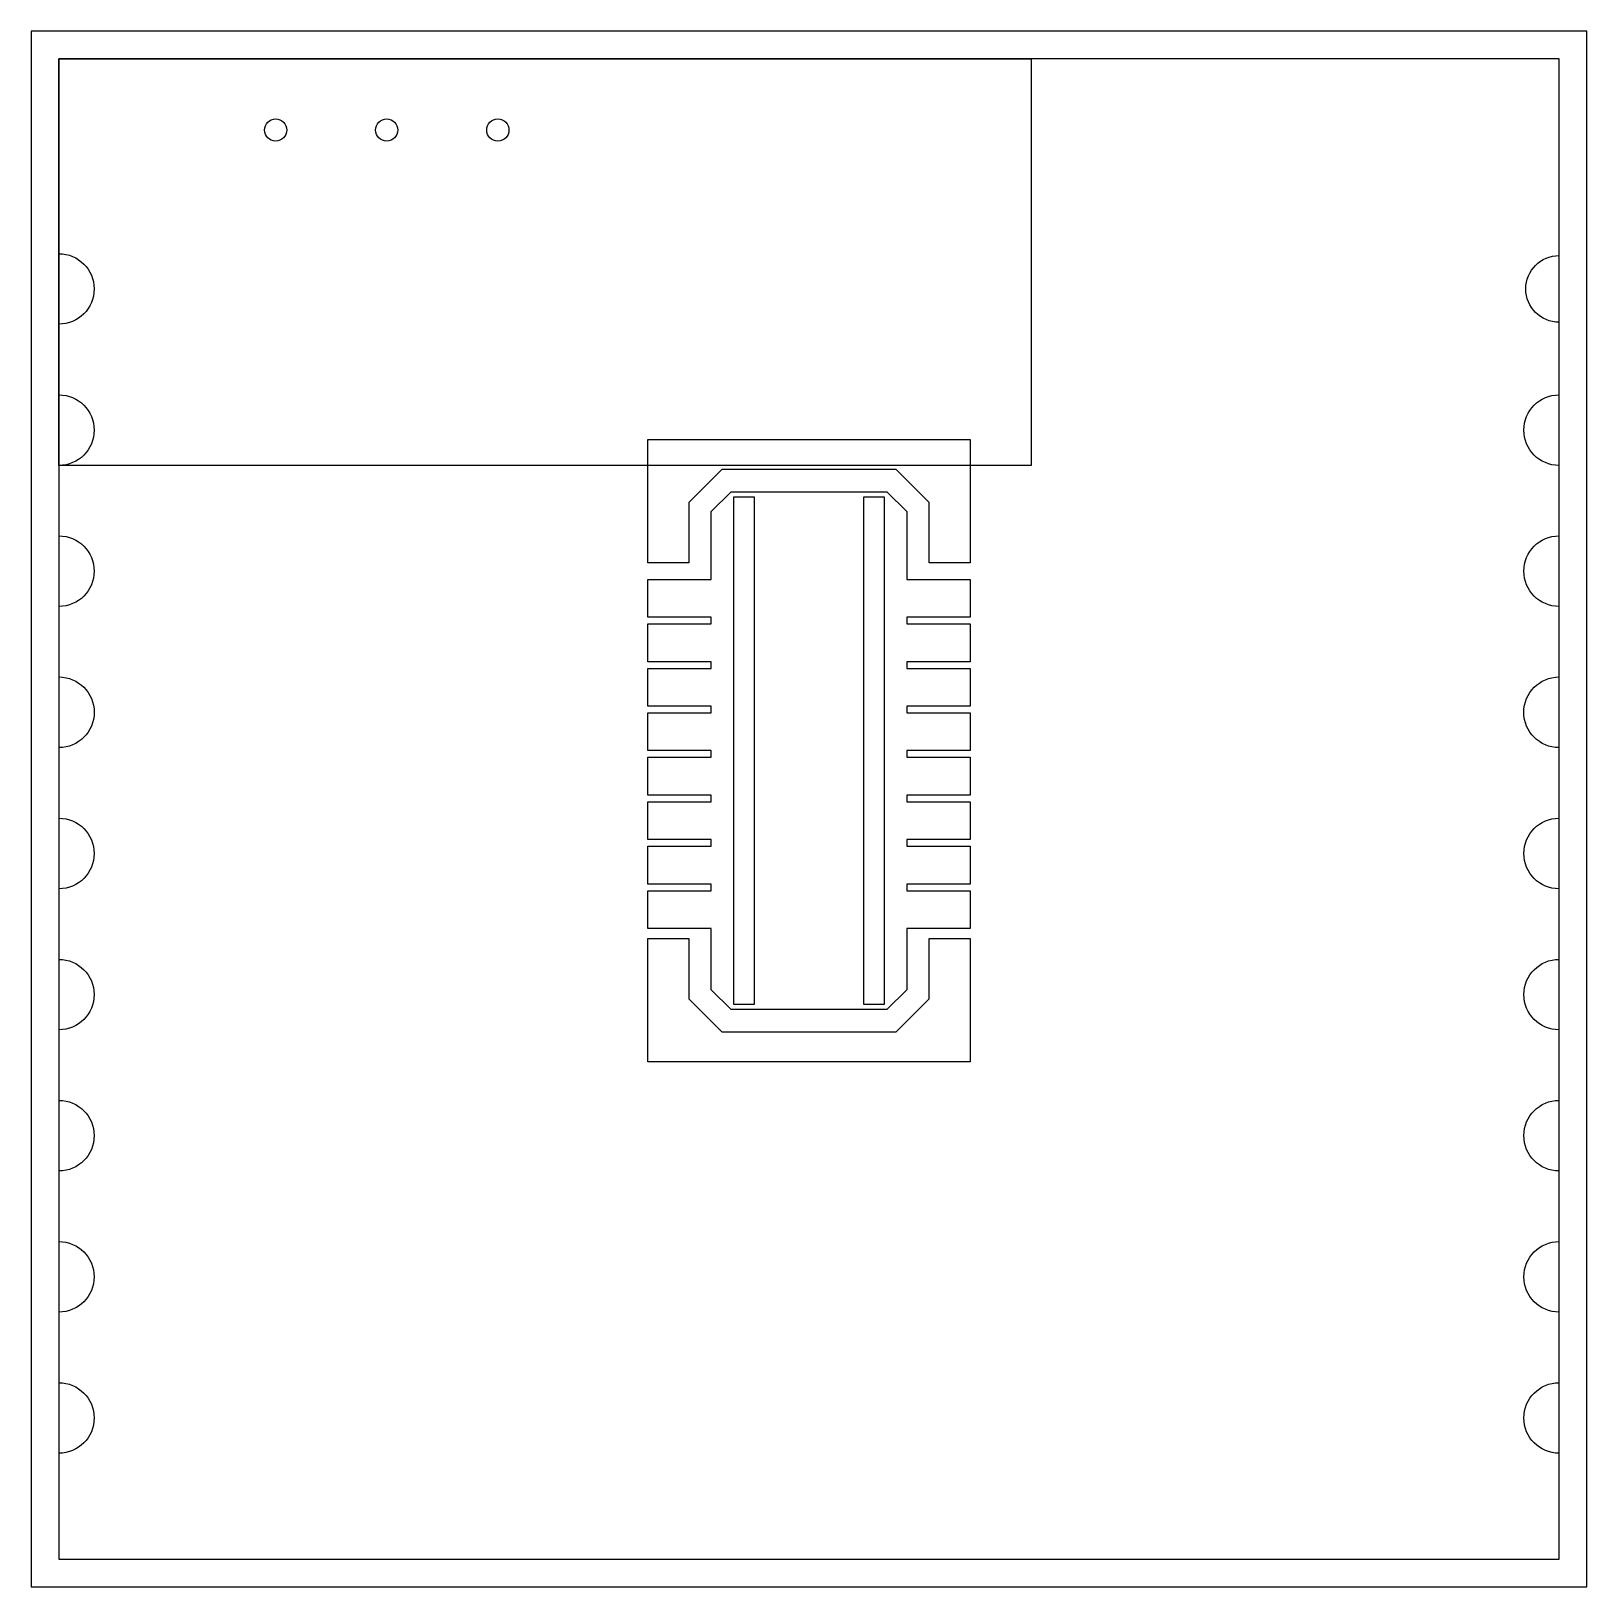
# Model space of a CAD drawing. Header units: millimetres. Extents: x -13.8 to 0.2, y -0.2 to 13.8.
import ezdxf

# ---------------------------------------------------------------- set-up
doc = ezdxf.new("R2010")
doc.units = ezdxf.units.MM
doc.layers.get('0').update_dxf_attribs({"linetype": 'CONTINUOUS'})

msp = doc.modelspace()

# ---------------------------------------------------------------- linework, layer by layer
for points in [[(0.25, 13.75), (-13.75, 13.75), (-13.75, -0.25), (0.25, -0.25)], [(-13.5, 0), (0, 0), (0, 13.5), (-13.5, 13.5)], [(-4.75, 9.842), (-13.5, 9.842), (-13.5, 13.5), (-4.75, 13.5)], [(-7.83, 8.965), (-8.2, 8.965), (-8.2, 10.075), (-5.3, 10.075), (-5.3, 8.965), (-5.67, 8.965), (-5.67, 9.509), (-5.966, 9.805), (-7.534, 9.805), (-7.83, 9.509)], [(-7.63, 8.475), (-8.2, 8.475), (-8.2, 8.815), (-7.63, 8.815), (-7.63, 9.426), (-7.451, 9.605), (-6.049, 9.605), (-5.87, 9.426), (-5.87, 8.815), (-5.3, 8.815), (-5.3, 8.475), (-5.87, 8.475), (-5.87, 8.415), (-5.3, 8.415), (-5.3, 8.075), (-5.87, 8.075), (-5.87, 8.015), (-5.3, 8.015), (-5.3, 7.675), (-5.87, 7.675), (-5.87, 7.615), (-5.3, 7.615), (-5.3, 7.275), (-5.87, 7.275), (-5.87, 7.215), (-5.3, 7.215), (-5.3, 6.875), (-5.87, 6.875), (-5.87, 6.815), (-5.3, 6.815), (-5.3, 6.475), (-5.87, 6.475), (-5.87, 6.415), (-5.3, 6.415), (-5.3, 6.075), (-5.87, 6.075), (-5.87, 6.015), (-5.3, 6.015), (-5.3, 5.675), (-5.87, 5.675), (-5.87, 5.124), (-6.049, 4.945), (-7.451, 4.945), (-7.63, 5.124), (-7.63, 5.675), (-8.2, 5.675), (-8.2, 6.015), (-7.63, 6.015), (-7.63, 6.075), (-8.2, 6.075), (-8.2, 6.415), (-7.63, 6.415), (-7.63, 6.475), (-8.2, 6.475), (-8.2, 6.815), (-7.63, 6.815), (-7.63, 6.875), (-8.2, 6.875), (-8.2, 7.215), (-7.63, 7.215), (-7.63, 7.275), (-8.2, 7.275), (-8.2, 7.615), (-7.63, 7.615), (-7.63, 7.675), (-8.2, 7.675), (-8.2, 8.015), (-7.63, 8.015), (-7.63, 8.075), (-8.2, 8.075), (-8.2, 8.415), (-7.63, 8.415)], [(-7.43, 9.555), (-7.43, 4.995), (-7.24, 4.995), (-7.24, 9.555)], [(-6.07, 4.995), (-6.07, 9.555), (-6.26, 9.555), (-6.26, 4.995)], [(-7.83, 5.585), (-7.83, 5.041), (-7.534, 4.745), (-5.966, 4.745), (-5.67, 5.041), (-5.67, 5.585), (-5.3, 5.585), (-5.3, 4.475), (-8.2, 4.475), (-8.2, 5.585)]]:
    msp.add_lwpolyline(points, close=True)
msp.add_lwpolyline([(0, 8.573, -1), (0, 9.208), (0, 9.842, -1), (0, 10.477), (0, 11.13, -1), (0, 11.73), (0, 13.5), (-13.5, 13.5), (-13.5, 11.747, -1), (-13.5, 11.113), (-13.5, 10.477, -1), (-13.5, 9.842), (-13.5, 9.208, -1), (-13.5, 8.573), (-13.5, 7.938, -1), (-13.5, 7.302), (-13.5, 6.667, -1), (-13.5, 6.032), (-13.5, 5.397, -1), (-13.5, 4.763), (-13.5, 4.128, -1), (-13.5, 3.493), (-13.5, 2.857, -1), (-13.5, 2.223), (-13.5, 1.587, -1), (-13.5, 0.953), (-13.5, 0), (0, 0), (0, 0.953, -1), (0, 1.587), (0, 2.223, -1), (0, 2.857), (0, 3.493, -1), (0, 4.128), (0, 4.763, -1), (0, 5.397), (0, 6.032, -1), (0, 6.667), (0, 7.302, -1), (0, 7.938)], format="xyb", close=True)
msp.add_lwpolyline([(0, 8.573, -1), (0, 9.208), (0, 9.842, -1), (0, 10.477), (0, 11.13, -1), (0, 11.73), (0, 13.5), (-13.5, 13.5), (-13.5, 11.747, -1), (-13.5, 11.113), (-13.5, 10.477, -1), (-13.5, 9.842), (-13.5, 9.208, -1), (-13.5, 8.573), (-13.5, 7.938, -1), (-13.5, 7.302), (-13.5, 6.667, -1), (-13.5, 6.032), (-13.5, 5.397, -1), (-13.5, 4.763), (-13.5, 4.128, -1), (-13.5, 3.493), (-13.5, 2.857, -1), (-13.5, 2.223), (-13.5, 1.587, -1), (-13.5, 0.953), (-13.5, 0), (0, 0), (0, 0.953, -1), (0, 1.587), (0, 2.223, -1), (0, 2.857), (0, 3.493, -1), (0, 4.128), (0, 4.763, -1), (0, 5.397), (0, 6.032, -1), (0, 6.667), (0, 7.302, -1), (0, 7.938)], format="xyb", close=True)
for centre in [(-11.55, 12.86), (-11.55, 12.86), (-10.55, 12.86), (-10.55, 12.86), (-9.55, 12.86), (-9.55, 12.86)]:
    msp.add_circle(centre, 0.1)

doc.saveas('drawing.dxf')
